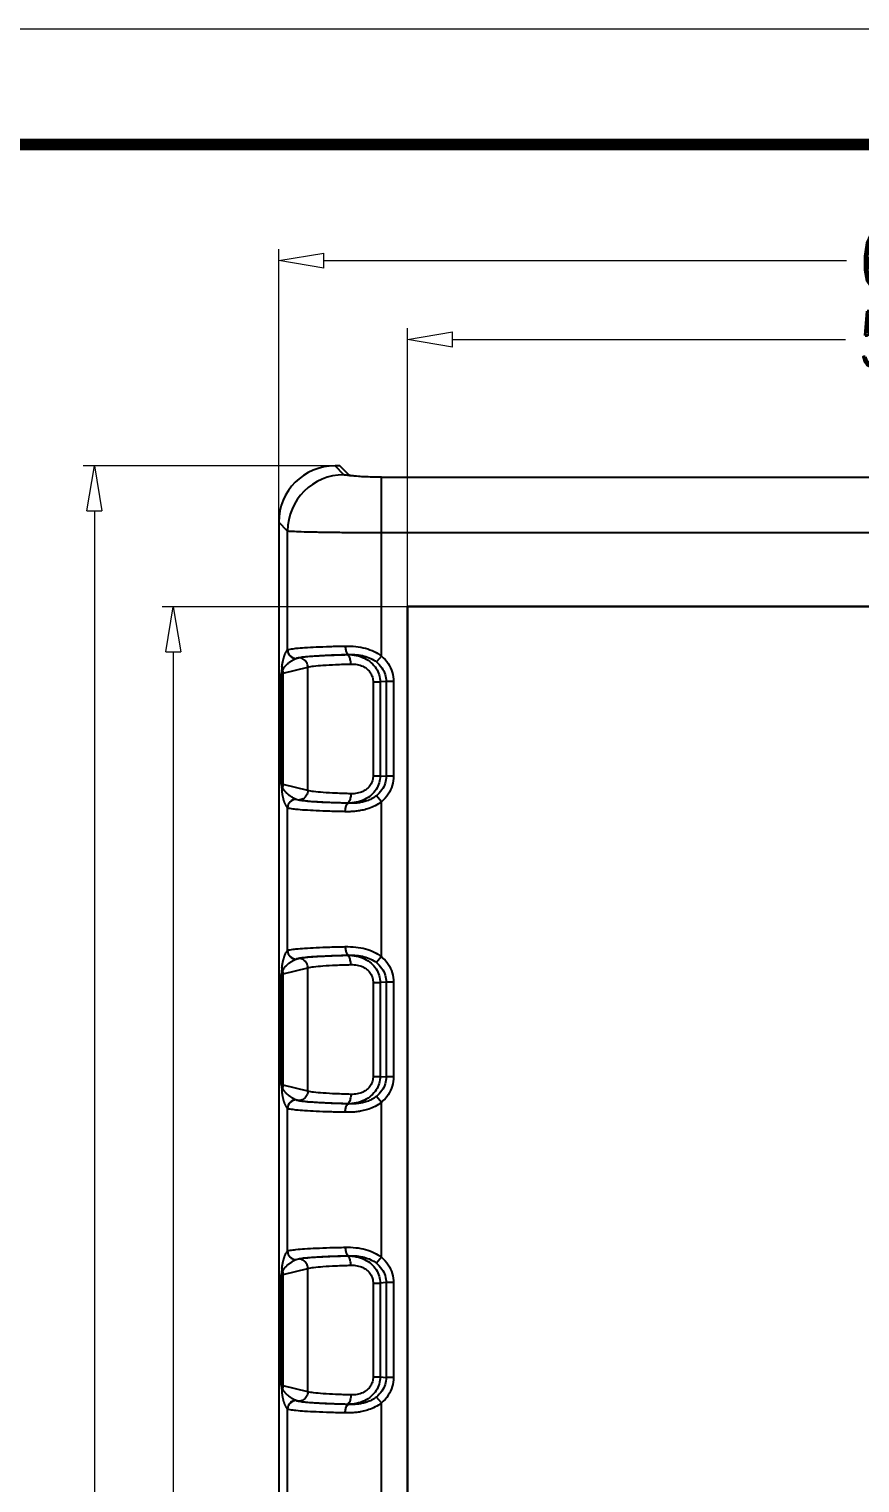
# Model space of a CAD drawing. Header units: millimetres. Extents: x 2279 to 2636, y 1024 to 1272.
# Drawn here: x 2341.2 to 2385.5, y 1194.8 to 1272.2 of the extents above; entities that cross this region are included whole.
import ezdxf

# ---------------------------------------------------------------- set-up
doc = ezdxf.new("R2010")
doc.units = ezdxf.units.MM
doc.layers.add('06___PRT_ALL_SURFS', color=7, linetype='Continuous')
doc.layers.add('dim', color=82, linetype='Continuous', lineweight=9)
doc.layers.add('from', color=7, linetype='Continuous', lineweight=13)
doc.styles.add('ROMAND', font='romand.shx', dxfattribs={"width": 0.75, "bigfont": 'gbcbig.shx'})
doc.dimstyles.new('YanXiu', dxfattribs={"dimtxt": 2.5, "dimasz": 2.2, "dimexe": 1, "dimexo": 0, "dimgap": 0.66, "dimtad": 0, "dimzin": 9, "dimdsep": 46, "dimtxsty": 'ROMAND', "dimblk": 'CLOSEDBLANK', "dimcen": 0, "dimclrd": 3, "dimclre": 3, "dimclrt": 7, "dimazin": 2, "dimtfac": 1, "dimtofl": 0, "dimtmove": 0, "dimatfit": 3, "dimldrblk": 'CLOSEDBLANK', "dimfxl": 1, "dimlwd": 5, "dimlwe": 5, "dimarcsym": 0})

# ---------------------------------------------------------------- blocks, each defined once
blk = doc.blocks.new('_ClosedBlank')
at = {"color": 0, "linetype": 'ByBlock', "lineweight": -2}
for p, q in [((-1, 0.167), (0, 0)), ((-1, 0.167), (-1, -0.167)), ((0, 0), (-1, -0.167))]:
    blk.add_line(p, q, dxfattribs=at)
blk = doc.blocks.new('*D41')
at = {"layer": 'Defpoints', "color": 0}
for p in [(2416.181, 1255.66), (2361.381, 1241.434), (2416.181, 1241.434)]:
    blk.add_point(p, dxfattribs=at)
at = {"layer": 'dim', "color": 3, "lineweight": 5}
for p, q in [((2361.381, 1241.434), (2361.381, 1256.26)), ((2416.181, 1241.434), (2416.181, 1256.26)), ((2363.781, 1255.66), (2384.699, 1255.66)), ((2413.781, 1255.66), (2392.862, 1255.66))]:
    blk.add_line(p, q, dxfattribs=at)
at = {"layer": 'dim', "color": 3, "lineweight": 5, "xscale": 2.4, "yscale": 2.4, "zscale": 2.4, "rotation": 180}
blk.add_blockref('_ClosedBlank', (2361.381, 1255.66), dxfattribs=at)
at = {"layer": 'dim', "color": 3, "lineweight": 5, "xscale": 2.4, "yscale": 2.4, "zscale": 2.4}
blk.add_blockref('_ClosedBlank', (2416.181, 1255.66), dxfattribs=at)
at = {"layer": 'dim', "color": 7, "insert": (2388.781, 1255.66), "char_height": 3, "attachment_point": 5, "style": 'ROMAND'}
blk.add_mtext('54.8', dxfattribs=at)
blk = doc.blocks.new('*D42')
at = {"layer": 'Defpoints', "color": 0}
for p in [(2361.381, 1241.434), (2348.917, 1116.434), (2361.381, 1116.434)]:
    blk.add_point(p, dxfattribs=at)
at = {"layer": 'dim', "color": 3, "lineweight": 5}
for p, q in [((2361.381, 1241.434), (2348.318, 1241.434)), ((2348.917, 1239.034), (2348.917, 1182.265)), ((2348.917, 1118.834), (2348.917, 1175.602)), ((2361.381, 1116.434), (2348.318, 1116.434))]:
    blk.add_line(p, q, dxfattribs=at)
at = {"layer": 'dim', "color": 3, "lineweight": 5, "xscale": 2.4, "yscale": 2.4, "zscale": 2.4}
for p, rotation in [((2348.917, 1241.434), 90), ((2348.917, 1116.434), 270)]:
    blk.add_blockref('_ClosedBlank', p, dxfattribs=dict(at, rotation=rotation))
at = {"layer": 'dim', "color": 7, "insert": (2348.917, 1178.934), "char_height": 3, "attachment_point": 5, "rotation": 90, "style": 'ROMAND'}
blk.add_mtext('125', dxfattribs=at)
blk = doc.blocks.new('*D43')
at = {"layer": 'Defpoints', "color": 0}
for p in [(2357.526, 1248.934), (2344.717, 1108.934), (2357.526, 1108.934)]:
    blk.add_point(p, dxfattribs=at)
at = {"layer": 'dim', "color": 3, "lineweight": 5}
for p, q in [((2357.526, 1248.934), (2344.118, 1248.934)), ((2344.717, 1246.534), (2344.717, 1182.265)), ((2344.717, 1111.334), (2344.717, 1175.602)), ((2357.526, 1108.934), (2344.118, 1108.934))]:
    blk.add_line(p, q, dxfattribs=at)
at = {"layer": 'dim', "color": 3, "lineweight": 5, "xscale": 2.4, "yscale": 2.4, "zscale": 2.4}
for p, rotation in [((2344.717, 1248.934), 90), ((2344.717, 1108.934), 270)]:
    blk.add_blockref('_ClosedBlank', p, dxfattribs=dict(at, rotation=rotation))
at = {"layer": 'dim', "color": 7, "insert": (2344.717, 1178.934), "char_height": 3, "attachment_point": 5, "rotation": 90, "style": 'ROMAND'}
blk.add_mtext('140', dxfattribs=at)
blk = doc.blocks.new('*D44')
at = {"layer": 'Defpoints', "color": 0}
for p in [(2423.031, 1259.86), (2354.531, 1245.938), (2423.031, 1245.938)]:
    blk.add_point(p, dxfattribs=at)
at = {"layer": 'dim', "color": 3, "lineweight": 5}
for p, q in [((2354.531, 1245.938), (2354.531, 1260.46)), ((2356.931, 1259.86), (2384.752, 1259.86)), ((2420.631, 1259.86), (2392.809, 1259.86)), ((2423.031, 1245.938), (2423.031, 1260.46))]:
    blk.add_line(p, q, dxfattribs=at)
at = {"layer": 'dim', "color": 3, "lineweight": 5, "xscale": 2.4, "yscale": 2.4, "zscale": 2.4, "rotation": 180}
blk.add_blockref('_ClosedBlank', (2354.531, 1259.86), dxfattribs=at)
at = {"layer": 'dim', "color": 3, "lineweight": 5, "xscale": 2.4, "yscale": 2.4, "zscale": 2.4}
blk.add_blockref('_ClosedBlank', (2423.031, 1259.86), dxfattribs=at)
at = {"layer": 'dim', "color": 7, "insert": (2388.781, 1259.86), "char_height": 3, "attachment_point": 5, "style": 'ROMAND'}
blk.add_mtext('68.5', dxfattribs=at)

msp = doc.modelspace()

# ---------------------------------------------------------------- linework, layer by layer
at = {"color": 7, "linetype": 'Continuous'}
for p, q in [((2357.785, 1248.934), (2357.526, 1248.934)), ((2357.999, 1248.461), (2357.526, 1248.934)), ((2358.285, 1248.433), (2357.785, 1248.934)), ((2359.996, 1238.812), (2359.996, 1248.325)), ((2360.083, 1248.324), (2417.478, 1248.324)), ((2355.003, 1245.465), (2354.531, 1245.938)), ((2354.531, 1245.938), (2354.531, 1111.93)), ((2355.003, 1239.135), (2355.003, 1245.465)), ((2417.565, 1245.366), (2359.996, 1245.366)), ((2416.198, 1241.451), (2361.363, 1241.451)), ((2361.363, 1241.451), (2361.381, 1241.434)), ((2361.363, 1241.451), (2361.363, 1116.416)), ((2416.181, 1241.434), (2361.381, 1241.434)), ((2361.381, 1241.434), (2361.381, 1116.434)), ((2355.001, 1239.133), (2355.003, 1239.135)), ((2358.245, 1238.893), (2358.165, 1238.886)), ((2355.451, 1238.684), (2355.454, 1238.685)), ((2355.454, 1238.685), (2355.594, 1238.719)), ((2359.996, 1238.812), (2359.725, 1238.497)), ((2354.667, 1232.017), (2354.667, 1237.85)), ((2360.251, 1237.459), (2359.932, 1237.43)), ((2360.64, 1237.459), (2360.251, 1237.459)), ((2360.251, 1237.459), (2360.251, 1232.408)), ((2360.64, 1237.459), (2360.64, 1232.408)), ((2359.932, 1232.437), (2360.251, 1232.408)), ((2360.64, 1232.408), (2360.251, 1232.408)), ((2355.454, 1231.182), (2355.451, 1231.184)), ((2355.594, 1231.148), (2355.454, 1231.182)), ((2359.996, 1231.056), (2359.725, 1231.371)), ((2355.003, 1230.733), (2355.001, 1230.734)), ((2355.003, 1223.135), (2355.003, 1230.733)), ((2358.165, 1230.982), (2358.245, 1230.974)), ((2359.996, 1222.812), (2359.996, 1231.055)), ((2355.001, 1223.133), (2355.003, 1223.135)), ((2355.451, 1222.684), (2355.454, 1222.685)), ((2355.454, 1222.685), (2355.594, 1222.719)), ((2358.245, 1222.893), (2358.165, 1222.886)), ((2359.996, 1222.812), (2359.725, 1222.497)), ((2354.667, 1216.017), (2354.667, 1221.85)), ((2360.251, 1221.459), (2359.932, 1221.43)), ((2360.64, 1221.459), (2360.251, 1221.459)), ((2360.251, 1221.459), (2360.251, 1216.408)), ((2360.64, 1221.459), (2360.64, 1216.408)), ((2359.932, 1216.437), (2360.251, 1216.408)), ((2360.64, 1216.408), (2360.251, 1216.408)), ((2355.454, 1215.182), (2355.451, 1215.184)), ((2355.594, 1215.148), (2355.454, 1215.182)), ((2358.165, 1214.982), (2358.245, 1214.974)), ((2359.996, 1215.056), (2359.725, 1215.371)), ((2359.996, 1206.812), (2359.996, 1215.055)), ((2355.003, 1214.733), (2355.001, 1214.734)), ((2355.003, 1207.135), (2355.003, 1214.733)), ((2355.001, 1207.133), (2355.003, 1207.135)), ((2355.451, 1206.684), (2355.454, 1206.685)), ((2355.454, 1206.685), (2355.594, 1206.719)), ((2358.245, 1206.893), (2358.165, 1206.886)), ((2359.996, 1206.812), (2359.725, 1206.497)), ((2354.667, 1200.017), (2354.667, 1205.85)), ((2360.251, 1205.459), (2359.932, 1205.43)), ((2360.64, 1205.459), (2360.251, 1205.459)), ((2360.251, 1205.459), (2360.251, 1200.408)), ((2360.64, 1205.459), (2360.64, 1200.408)), ((2359.932, 1200.437), (2360.251, 1200.408)), ((2360.64, 1200.408), (2360.251, 1200.408)), ((2355.003, 1198.733), (2355.001, 1198.734)), ((2355.003, 1191.135), (2355.003, 1198.733)), ((2355.454, 1199.182), (2355.451, 1199.184)), ((2355.594, 1199.148), (2355.454, 1199.182)), ((2358.165, 1198.982), (2358.245, 1198.974)), ((2359.996, 1199.056), (2359.725, 1199.371)), ((2359.996, 1190.812), (2359.996, 1199.055))]:
    msp.add_line(p, q, dxfattribs=at)
for centre, radius, start, end in [((2358.008, 1245.456), 3.006, 90.18706, 179.81294), ((2360.083, 1259.117), 10.793, 269.53785, 269.99839), ((2355.452, 1239.135), 0.451, 180.18543, 269.81457), ((2355.454, 1239.136), 0.451, 180.18543, 269.81457), ((2416.61, 1231.704), 62.247, 174.00032, 174.33294), ((2354.258, 1237.89), 0.511, 0.61723, 19.55409), ((2432.717, 1239.809), 78.438, 185.70138, 185.96534), ((2354.258, 1231.978), 0.511, 340.4459, 359.38277), ((2355.452, 1230.733), 0.451, 90.18543, 179.81457), ((2355.454, 1230.731), 0.451, 90.18543, 179.81457), ((2355.452, 1223.135), 0.451, 180.18543, 269.81457), ((2355.454, 1223.136), 0.451, 180.18543, 269.81457), ((2416.61, 1215.704), 62.247, 174.00032, 174.33294), ((2354.258, 1221.89), 0.511, 0.61723, 19.55409), ((2432.717, 1223.809), 78.438, 185.70138, 185.96534), ((2354.258, 1215.978), 0.511, 340.4459, 359.38277), ((2355.452, 1214.733), 0.451, 90.18543, 179.81457), ((2355.454, 1214.731), 0.451, 90.18543, 179.81457), ((2355.452, 1207.135), 0.451, 180.18543, 269.81457), ((2355.454, 1207.136), 0.451, 180.18543, 269.81457), ((2416.61, 1199.704), 62.247, 174.00032, 174.33294), ((2354.258, 1205.89), 0.511, 0.61723, 19.55409), ((2432.717, 1207.809), 78.438, 185.70138, 185.96534), ((2354.258, 1199.978), 0.511, 340.4459, 359.38277), ((2355.452, 1198.733), 0.451, 90.18543, 179.81457), ((2355.454, 1198.731), 0.451, 90.18543, 179.81457)]:
    msp.add_arc(centre, radius, start, end, dxfattribs=at)
msp.add_ellipse((2357.535, 1245.93), major_axis=(2.127, -2.127), ratio=0.997265, start_param=2.357564, end_param=3.925621, dxfattribs=at)
for points, start_tangent, end_tangent in [([(2358.419, 1248.402), (2358.203, 1248.42), (2358.061, 1248.44), (2357.999, 1248.461)], (-0.99775, 0.067045), (-0.70851, 0.705701)), ([(2358.419, 1248.402), (2358.366, 1248.41), (2358.326, 1248.418), (2358.299, 1248.426), (2358.285, 1248.433)], (-0.992047, 0.125869), (-0.707109, 0.707105)), ([(2359.996, 1248.325), (2359.512, 1248.334), (2359.053, 1248.352), (2358.675, 1248.377), (2358.419, 1248.402)], (-0.999967, 0.008111), (-0.992047, 0.12587)), ([(2359.996, 1245.366), (2358.92, 1245.369), (2357.894, 1245.376), (2356.967, 1245.388), (2356.182, 1245.403), (2355.575, 1245.422), (2355.176, 1245.443), (2355.003, 1245.465)], (-1, 0.000014), (-0.928683, 0.370873)), ([(2354.704, 1238.21), (2354.72, 1238.337), (2354.736, 1238.439), (2354.753, 1238.526), (2354.77, 1238.601), (2354.786, 1238.667), (2354.803, 1238.726), (2354.821, 1238.785), (2354.841, 1238.843), (2354.863, 1238.9), (2354.886, 1238.954), (2354.912, 1239.005), (2354.939, 1239.053), (2354.969, 1239.096), (2355.001, 1239.133)], (0.11061, 0.993864), (0.707121, 0.707093)), ([(2355.003, 1239.135), (2355.139, 1239.179), (2355.445, 1239.221), (2355.91, 1239.26), (2356.518, 1239.294), (2357.247, 1239.321), (2358.072, 1239.342)], (0.740147, 0.672445), (0.999803, 0.019871)), ([(2355.454, 1238.685), (2355.575, 1238.729), (2355.854, 1238.772), (2356.278, 1238.81), (2356.832, 1238.844), (2357.496, 1238.872), (2358.245, 1238.893)], (0.70827, 0.705942), (0.999762, 0.021834)), ([(2358.072, 1239.342), (2358.63, 1239.32), (2359.15, 1239.223), (2359.612, 1239.05), (2359.996, 1238.812)], (0.999805, 0.019748), (0.786901, -0.617079)), ([(2358.072, 1239.342), (2358.098, 1239.124), (2358.161, 1238.96), (2358.245, 1238.893)], (0.018612, -0.999827), (0.992232, -0.124401)), ([(2358.245, 1238.893), (2358.682, 1238.88), (2359.084, 1238.809), (2359.435, 1238.679), (2359.725, 1238.497)], (0.999559, 0.029682), (0.780957, -0.624585)), ([(2354.704, 1238.21), (2354.709, 1238.159), (2354.721, 1238.109), (2354.74, 1238.061)], (0.029009, -0.999579), (0.425625, -0.904899)), ([(2354.74, 1238.061), (2354.778, 1238.135), (2354.817, 1238.196), (2354.858, 1238.25), (2354.898, 1238.297), (2354.937, 1238.339), (2354.977, 1238.378), (2355.021, 1238.418), (2355.069, 1238.458), (2355.121, 1238.497), (2355.176, 1238.537), (2355.237, 1238.575), (2355.302, 1238.613), (2355.373, 1238.649), (2355.451, 1238.684)], (0.411001, 0.911635), (0.92409, 0.382174)), ([(2359.725, 1238.497), (2360.019, 1238.185), (2360.194, 1237.832), (2360.251, 1237.459)], (0.781136, -0.624361), (-0.007372, -0.999973)), ([(2359.996, 1238.812), (2360.353, 1238.406), (2360.569, 1237.945), (2360.64, 1237.459)], (0.757947, -0.652316), (-0.001007, -0.999999)), ([(2354.667, 1237.85), (2354.684, 1237.921), (2354.708, 1237.991), (2354.74, 1238.061)], (0.187566, 0.982252), (0.450171, 0.892942)), ([(2354.667, 1237.85), (2354.688, 1237.865), (2354.722, 1237.88), (2354.769, 1237.895)], (0.672684, 0.739929), (0.964974, 0.262344)), ([(2354.74, 1231.806), (2354.708, 1231.876), (2354.684, 1231.946), (2354.667, 1232.017)], (-0.450172, 0.892942), (-0.187551, 0.982255)), ([(2354.769, 1231.972), (2354.722, 1231.987), (2354.688, 1232.002), (2354.667, 1232.017)], (-0.964974, 0.262344), (-0.672684, 0.739929)), ([(2360.251, 1232.408), (2360.195, 1232.036), (2360.019, 1231.682), (2359.725, 1231.371)], (0.007358, -0.999973), (-0.781134, -0.624364)), ([(2360.64, 1232.408), (2360.569, 1231.923), (2360.354, 1231.462), (2359.996, 1231.055)], (0.000983, -1), (-0.757943, -0.652321)), ([(2354.704, 1231.657), (2354.709, 1231.708), (2354.721, 1231.758), (2354.74, 1231.806)], (0.025881, 0.999665), (0.424729, 0.905321)), ([(2355.001, 1230.734), (2354.975, 1230.764), (2354.951, 1230.796), (2354.929, 1230.831), (2354.91, 1230.866), (2354.891, 1230.902), (2354.875, 1230.939), (2354.859, 1230.977), (2354.844, 1231.015), (2354.831, 1231.054), (2354.817, 1231.094), (2354.804, 1231.136), (2354.792, 1231.177), (2354.782, 1231.218), (2354.772, 1231.256), (2354.764, 1231.293), (2354.756, 1231.329), (2354.749, 1231.363), (2354.742, 1231.396), (2354.736, 1231.428), (2354.731, 1231.459), (2354.726, 1231.49), (2354.722, 1231.519), (2354.717, 1231.547), (2354.714, 1231.575), (2354.71, 1231.603), (2354.707, 1231.63), (2354.704, 1231.657)], (-0.707105, 0.707109), (-0.105209, 0.99445)), ([(2355.451, 1231.184), (2355.388, 1231.211), (2355.331, 1231.239), (2355.279, 1231.267), (2355.232, 1231.295), (2355.189, 1231.323), (2355.149, 1231.35), (2355.112, 1231.376), (2355.077, 1231.403), (2355.043, 1231.43), (2355.011, 1231.458), (2354.981, 1231.486), (2354.952, 1231.513), (2354.927, 1231.539), (2354.904, 1231.564), (2354.883, 1231.587), (2354.864, 1231.61), (2354.847, 1231.631), (2354.832, 1231.651), (2354.818, 1231.671), (2354.805, 1231.69), (2354.793, 1231.708), (2354.782, 1231.725), (2354.772, 1231.742), (2354.763, 1231.759), (2354.755, 1231.775), (2354.747, 1231.791), (2354.74, 1231.806)], (-0.924089, 0.382177), (-0.406738, 0.913545)), ([(2358.245, 1230.974), (2357.495, 1230.995), (2356.832, 1231.023), (2356.278, 1231.057), (2355.854, 1231.096), (2355.575, 1231.138), (2355.454, 1231.182)], (-0.999762, 0.02183), (-0.708341, 0.70587)), ([(2359.725, 1231.371), (2359.473, 1231.207), (2359.224, 1231.101), (2358.991, 1231.036), (2358.776, 1230.998), (2358.58, 1230.979), (2358.404, 1230.973), (2358.245, 1230.974)], (-0.780941, -0.624605), (-0.999559, 0.029708)), ([(2358.072, 1230.525), (2357.247, 1230.546), (2356.518, 1230.574), (2355.91, 1230.608), (2355.445, 1230.646), (2355.139, 1230.688), (2355.003, 1230.733)], (-0.999803, 0.019867), (-0.740181, 0.672408)), ([(2359.996, 1231.056), (2359.661, 1230.841), (2359.334, 1230.701), (2359.029, 1230.614), (2358.75, 1230.563), (2358.499, 1230.536), (2358.274, 1230.525), (2358.072, 1230.525)], (-0.786896, -0.617086), (-0.999803, 0.019873)), ([(2358.072, 1230.525), (2358.098, 1230.744), (2358.161, 1230.907), (2358.245, 1230.974)], (0.018606, 0.999827), (0.992195, 0.124695)), ([(2354.704, 1222.21), (2354.72, 1222.337), (2354.736, 1222.439), (2354.753, 1222.526), (2354.77, 1222.601), (2354.786, 1222.667), (2354.803, 1222.726), (2354.821, 1222.785), (2354.841, 1222.843), (2354.863, 1222.9), (2354.886, 1222.954), (2354.912, 1223.005), (2354.939, 1223.053), (2354.969, 1223.096), (2355.001, 1223.133)], (0.11061, 0.993864), (0.707121, 0.707093)), ([(2354.74, 1222.061), (2354.778, 1222.135), (2354.817, 1222.196), (2354.858, 1222.25), (2354.898, 1222.297), (2354.937, 1222.339), (2354.977, 1222.378), (2355.021, 1222.418), (2355.069, 1222.458), (2355.121, 1222.497), (2355.176, 1222.537), (2355.237, 1222.575), (2355.302, 1222.613), (2355.373, 1222.649), (2355.451, 1222.684)], (0.411001, 0.911635), (0.92409, 0.382174)), ([(2355.003, 1223.135), (2355.139, 1223.179), (2355.445, 1223.221), (2355.91, 1223.26), (2356.518, 1223.294), (2357.247, 1223.321), (2358.072, 1223.342)], (0.740147, 0.672445), (0.999803, 0.019871)), ([(2355.454, 1222.685), (2355.575, 1222.729), (2355.854, 1222.772), (2356.278, 1222.81), (2356.832, 1222.844), (2357.496, 1222.872), (2358.245, 1222.893)], (0.70827, 0.705942), (0.999762, 0.021834)), ([(2358.072, 1223.342), (2358.63, 1223.32), (2359.15, 1223.223), (2359.612, 1223.05), (2359.996, 1222.812)], (0.999805, 0.019748), (0.786901, -0.617079)), ([(2358.072, 1223.342), (2358.098, 1223.124), (2358.161, 1222.96), (2358.245, 1222.893)], (0.018612, -0.999827), (0.992232, -0.124401)), ([(2358.245, 1222.893), (2358.682, 1222.88), (2359.084, 1222.809), (2359.435, 1222.679), (2359.725, 1222.497)], (0.999559, 0.029682), (0.780957, -0.624585)), ([(2359.996, 1222.812), (2360.353, 1222.406), (2360.569, 1221.945), (2360.64, 1221.459)], (0.757946, -0.652317), (-0.001007, -0.999999)), ([(2354.667, 1221.85), (2354.684, 1221.921), (2354.708, 1221.991), (2354.74, 1222.061)], (0.187566, 0.982252), (0.450171, 0.892942)), ([(2354.667, 1221.85), (2354.688, 1221.865), (2354.722, 1221.88), (2354.769, 1221.895)], (0.672684, 0.739929), (0.964974, 0.262344)), ([(2354.704, 1222.21), (2354.709, 1222.159), (2354.721, 1222.109), (2354.74, 1222.061)], (0.029009, -0.999579), (0.425625, -0.904899)), ([(2359.725, 1222.497), (2360.019, 1222.185), (2360.194, 1221.832), (2360.251, 1221.459)], (0.781136, -0.624361), (-0.007372, -0.999973)), ([(2354.74, 1215.806), (2354.708, 1215.876), (2354.684, 1215.946), (2354.667, 1216.017)], (-0.450172, 0.892942), (-0.187551, 0.982255)), ([(2354.769, 1215.972), (2354.722, 1215.987), (2354.688, 1216.002), (2354.667, 1216.017)], (-0.964974, 0.262344), (-0.672684, 0.739929)), ([(2354.704, 1215.657), (2354.709, 1215.708), (2354.721, 1215.758), (2354.74, 1215.806)], (0.025881, 0.999665), (0.424729, 0.905321)), ([(2355.451, 1215.184), (2355.388, 1215.211), (2355.331, 1215.239), (2355.279, 1215.267), (2355.232, 1215.295), (2355.189, 1215.323), (2355.149, 1215.35), (2355.112, 1215.376), (2355.077, 1215.403), (2355.043, 1215.43), (2355.011, 1215.458), (2354.981, 1215.486), (2354.952, 1215.513), (2354.927, 1215.539), (2354.904, 1215.564), (2354.883, 1215.587), (2354.864, 1215.61), (2354.847, 1215.631), (2354.832, 1215.651), (2354.818, 1215.671), (2354.805, 1215.69), (2354.793, 1215.708), (2354.782, 1215.725), (2354.772, 1215.742), (2354.763, 1215.759), (2354.755, 1215.775), (2354.747, 1215.791), (2354.74, 1215.806)], (-0.924089, 0.382177), (-0.406738, 0.913545)), ([(2360.251, 1216.408), (2360.195, 1216.036), (2360.019, 1215.682), (2359.725, 1215.371)], (0.007358, -0.999973), (-0.781133, -0.624364)), ([(2360.64, 1216.408), (2360.569, 1215.923), (2360.354, 1215.462), (2359.996, 1215.055)], (0.000982, -1), (-0.757942, -0.652322)), ([(2355.001, 1214.734), (2354.975, 1214.764), (2354.951, 1214.796), (2354.929, 1214.831), (2354.91, 1214.866), (2354.891, 1214.902), (2354.875, 1214.939), (2354.859, 1214.977), (2354.844, 1215.015), (2354.831, 1215.054), (2354.817, 1215.094), (2354.804, 1215.136), (2354.792, 1215.177), (2354.782, 1215.218), (2354.772, 1215.256), (2354.764, 1215.293), (2354.756, 1215.329), (2354.749, 1215.363), (2354.742, 1215.396), (2354.736, 1215.428), (2354.731, 1215.459), (2354.726, 1215.49), (2354.722, 1215.519), (2354.717, 1215.547), (2354.714, 1215.575), (2354.71, 1215.603), (2354.707, 1215.63), (2354.704, 1215.657)], (-0.707105, 0.707109), (-0.105209, 0.99445)), ([(2358.245, 1214.974), (2357.495, 1214.995), (2356.832, 1215.023), (2356.278, 1215.057), (2355.854, 1215.096), (2355.575, 1215.138), (2355.454, 1215.182)], (-0.999762, 0.02183), (-0.708341, 0.70587)), ([(2359.996, 1215.056), (2359.661, 1214.841), (2359.334, 1214.701), (2359.029, 1214.614), (2358.75, 1214.563), (2358.499, 1214.536), (2358.274, 1214.525), (2358.072, 1214.525)], (-0.786896, -0.617086), (-0.999803, 0.019873)), ([(2358.072, 1214.525), (2358.098, 1214.744), (2358.161, 1214.907), (2358.245, 1214.974)], (0.018606, 0.999827), (0.992195, 0.124695)), ([(2359.725, 1215.371), (2359.473, 1215.207), (2359.224, 1215.101), (2358.991, 1215.036), (2358.776, 1214.998), (2358.58, 1214.979), (2358.404, 1214.973), (2358.245, 1214.974)], (-0.780941, -0.624605), (-0.999559, 0.029708)), ([(2358.072, 1214.525), (2357.247, 1214.546), (2356.518, 1214.574), (2355.91, 1214.608), (2355.445, 1214.646), (2355.139, 1214.688), (2355.003, 1214.733)], (-0.999803, 0.019867), (-0.740181, 0.672408)), ([(2355.003, 1207.135), (2355.139, 1207.179), (2355.445, 1207.221), (2355.91, 1207.26), (2356.518, 1207.294), (2357.247, 1207.321), (2358.072, 1207.342)], (0.740147, 0.672445), (0.999803, 0.019871)), ([(2358.072, 1207.342), (2358.63, 1207.32), (2359.15, 1207.223), (2359.612, 1207.05), (2359.996, 1206.812)], (0.999805, 0.019748), (0.786901, -0.617079)), ([(2358.072, 1207.342), (2358.098, 1207.124), (2358.161, 1206.96), (2358.245, 1206.893)], (0.018612, -0.999827), (0.992232, -0.124401)), ([(2354.704, 1206.21), (2354.72, 1206.337), (2354.736, 1206.439), (2354.753, 1206.526), (2354.77, 1206.601), (2354.786, 1206.667), (2354.803, 1206.726), (2354.821, 1206.785), (2354.841, 1206.843), (2354.863, 1206.9), (2354.886, 1206.954), (2354.912, 1207.005), (2354.939, 1207.053), (2354.969, 1207.096), (2355.001, 1207.133)], (0.11061, 0.993864), (0.707121, 0.707093)), ([(2354.74, 1206.061), (2354.778, 1206.135), (2354.817, 1206.196), (2354.858, 1206.25), (2354.898, 1206.297), (2354.937, 1206.339), (2354.977, 1206.378), (2355.021, 1206.418), (2355.069, 1206.458), (2355.121, 1206.497), (2355.176, 1206.537), (2355.237, 1206.575), (2355.302, 1206.613), (2355.373, 1206.649), (2355.451, 1206.684)], (0.411001, 0.911635), (0.92409, 0.382174)), ([(2355.454, 1206.685), (2355.575, 1206.729), (2355.854, 1206.772), (2356.278, 1206.81), (2356.832, 1206.844), (2357.496, 1206.872), (2358.245, 1206.893)], (0.70827, 0.705942), (0.999762, 0.021834)), ([(2358.245, 1206.893), (2358.682, 1206.88), (2359.084, 1206.809), (2359.435, 1206.679), (2359.725, 1206.497)], (0.999559, 0.029682), (0.780957, -0.624585)), ([(2359.725, 1206.497), (2360.019, 1206.185), (2360.194, 1205.832), (2360.251, 1205.459)], (0.781136, -0.624361), (-0.007372, -0.999973)), ([(2359.996, 1206.812), (2360.353, 1206.406), (2360.569, 1205.945), (2360.64, 1205.459)], (0.757947, -0.652316), (-0.001007, -0.999999)), ([(2354.667, 1205.85), (2354.684, 1205.921), (2354.708, 1205.991), (2354.74, 1206.061)], (0.187566, 0.982252), (0.450171, 0.892942)), ([(2354.667, 1205.85), (2354.688, 1205.865), (2354.722, 1205.88), (2354.769, 1205.895)], (0.672684, 0.739929), (0.964974, 0.262344)), ([(2354.704, 1206.21), (2354.709, 1206.159), (2354.721, 1206.109), (2354.74, 1206.061)], (0.029009, -0.999579), (0.425625, -0.904899)), ([(2360.251, 1200.408), (2360.195, 1200.036), (2360.019, 1199.682), (2359.725, 1199.371)], (0.007358, -0.999973), (-0.781134, -0.624364)), ([(2360.64, 1200.408), (2360.569, 1199.923), (2360.354, 1199.462), (2359.996, 1199.055)], (0.000983, -1), (-0.757943, -0.652321)), ([(2354.74, 1199.806), (2354.708, 1199.876), (2354.684, 1199.946), (2354.667, 1200.017)], (-0.450172, 0.892942), (-0.187551, 0.982255)), ([(2354.769, 1199.972), (2354.722, 1199.987), (2354.688, 1200.002), (2354.667, 1200.017)], (-0.964974, 0.262344), (-0.672684, 0.739929)), ([(2354.704, 1199.657), (2354.709, 1199.708), (2354.721, 1199.758), (2354.74, 1199.806)], (0.025881, 0.999665), (0.424729, 0.905321)), ([(2355.001, 1198.734), (2354.975, 1198.764), (2354.951, 1198.796), (2354.929, 1198.831), (2354.91, 1198.866), (2354.891, 1198.902), (2354.875, 1198.939), (2354.859, 1198.977), (2354.844, 1199.015), (2354.831, 1199.054), (2354.817, 1199.094), (2354.804, 1199.136), (2354.792, 1199.177), (2354.782, 1199.218), (2354.772, 1199.256), (2354.764, 1199.293), (2354.756, 1199.329), (2354.749, 1199.363), (2354.742, 1199.396), (2354.736, 1199.428), (2354.731, 1199.459), (2354.726, 1199.49), (2354.722, 1199.519), (2354.717, 1199.547), (2354.714, 1199.575), (2354.71, 1199.603), (2354.707, 1199.63), (2354.704, 1199.657)], (-0.707105, 0.707109), (-0.105209, 0.99445)), ([(2355.451, 1199.184), (2355.388, 1199.211), (2355.331, 1199.239), (2355.279, 1199.267), (2355.232, 1199.295), (2355.189, 1199.323), (2355.149, 1199.35), (2355.112, 1199.376), (2355.077, 1199.403), (2355.043, 1199.43), (2355.011, 1199.458), (2354.981, 1199.486), (2354.952, 1199.513), (2354.927, 1199.539), (2354.904, 1199.564), (2354.883, 1199.587), (2354.864, 1199.61), (2354.847, 1199.631), (2354.832, 1199.651), (2354.818, 1199.671), (2354.805, 1199.69), (2354.793, 1199.708), (2354.782, 1199.725), (2354.772, 1199.742), (2354.763, 1199.759), (2354.755, 1199.775), (2354.747, 1199.791), (2354.74, 1199.806)], (-0.924089, 0.382177), (-0.406738, 0.913545)), ([(2358.072, 1198.525), (2357.247, 1198.546), (2356.518, 1198.574), (2355.91, 1198.608), (2355.445, 1198.646), (2355.139, 1198.688), (2355.003, 1198.733)], (-0.999803, 0.019867), (-0.740181, 0.672408)), ([(2358.245, 1198.974), (2357.495, 1198.995), (2356.832, 1199.023), (2356.278, 1199.057), (2355.854, 1199.096), (2355.575, 1199.138), (2355.454, 1199.182)], (-0.999762, 0.02183), (-0.708341, 0.70587)), ([(2359.996, 1199.056), (2359.661, 1198.841), (2359.334, 1198.701), (2359.029, 1198.614), (2358.75, 1198.563), (2358.499, 1198.536), (2358.274, 1198.525), (2358.072, 1198.525)], (-0.786896, -0.617086), (-0.999803, 0.019873)), ([(2358.072, 1198.525), (2358.098, 1198.744), (2358.161, 1198.907), (2358.245, 1198.974)], (0.018606, 0.999827), (0.992195, 0.124695)), ([(2359.725, 1199.371), (2359.473, 1199.207), (2359.224, 1199.101), (2358.991, 1199.036), (2358.776, 1198.998), (2358.58, 1198.979), (2358.404, 1198.973), (2358.245, 1198.974)], (-0.780941, -0.624605), (-0.999559, 0.029708))]:
    msp.add_spline(points, degree=3, dxfattribs=dict(at, start_tangent=start_tangent, end_tangent=end_tangent))
at = {"layer": '06___PRT_ALL_SURFS', "color": 7, "linetype": 'Continuous'}
for p, q in [((2354.769, 1237.895), (2356.083, 1238.22)), ((2356.083, 1231.647), (2356.083, 1238.22)), ((2354.769, 1231.972), (2354.769, 1237.895)), ((2359.554, 1237.43), (2359.932, 1237.43)), ((2359.554, 1237.43), (2359.554, 1232.437)), ((2359.932, 1237.43), (2359.932, 1232.437)), ((2356.083, 1231.647), (2354.769, 1231.972)), ((2359.554, 1232.437), (2359.932, 1232.437)), ((2354.769, 1221.895), (2356.083, 1222.22)), ((2354.769, 1215.972), (2354.769, 1221.895)), ((2356.083, 1215.647), (2356.083, 1222.22)), ((2359.554, 1221.43), (2359.932, 1221.43)), ((2359.554, 1221.43), (2359.554, 1216.437)), ((2359.932, 1221.43), (2359.932, 1216.437)), ((2356.083, 1215.647), (2354.769, 1215.972)), ((2359.554, 1216.437), (2359.932, 1216.437)), ((2354.769, 1205.895), (2356.083, 1206.22)), ((2354.769, 1199.972), (2354.769, 1205.895)), ((2356.083, 1199.647), (2356.083, 1206.22)), ((2359.554, 1205.43), (2359.932, 1205.43)), ((2359.554, 1205.43), (2359.554, 1200.437)), ((2359.932, 1205.43), (2359.932, 1200.437)), ((2359.554, 1200.437), (2359.932, 1200.437)), ((2356.083, 1199.647), (2354.769, 1199.972))]:
    msp.add_line(p, q, dxfattribs=at)
for points, start_tangent, end_tangent in [([(2355.594, 1238.719), (2355.93, 1238.771), (2356.494, 1238.818), (2357.254, 1238.857), (2358.165, 1238.886)], (0.97087, 0.239606), (0.999729, 0.023294)), ([(2358.165, 1238.886), (2358.659, 1238.84), (2359.097, 1238.692), (2359.453, 1238.457), (2359.714, 1238.155), (2359.875, 1237.806), (2359.932, 1237.43)], (0.999933, 0.011587), (0.00708, -0.999975)), ([(2358.369, 1238.386), (2358.338, 1238.629), (2358.264, 1238.811), (2358.165, 1238.886)], (-0.019478, 0.99981), (-0.99319, 0.116504)), ([(2356.083, 1238.22), (2356.016, 1238.468), (2355.837, 1238.65), (2355.594, 1238.719)], (-0.010634, 0.999943), (-0.999939, 0.011082)), ([(2356.083, 1238.22), (2356.383, 1238.272), (2356.884, 1238.319), (2357.559, 1238.358), (2358.369, 1238.386)], (0.96347, 0.267817), (0.999656, 0.026232)), ([(2358.369, 1238.386), (2358.708, 1238.361), (2359.004, 1238.266), (2359.242, 1238.112), (2359.414, 1237.912), (2359.519, 1237.68), (2359.554, 1237.43)], (0.999656, 0.026246), (-0.000512, -1)), ([(2359.932, 1232.437), (2359.875, 1232.062), (2359.714, 1231.713), (2359.453, 1231.411), (2359.097, 1231.175), (2358.659, 1231.028), (2358.165, 1230.982)], (-0.007078, -0.999975), (-0.999933, 0.011585)), ([(2359.554, 1232.437), (2359.519, 1232.187), (2359.414, 1231.955), (2359.242, 1231.756), (2359.004, 1231.601), (2358.708, 1231.507), (2358.369, 1231.481)], (0.000514, -1), (-0.999656, 0.026243)), ([(2356.083, 1231.647), (2356.016, 1231.399), (2355.837, 1231.217), (2355.594, 1231.148)], (-0.010634, -0.999943), (-0.999939, -0.011082)), ([(2358.165, 1230.982), (2357.255, 1231.01), (2356.497, 1231.049), (2355.932, 1231.096), (2355.594, 1231.148)], (-0.999729, 0.023291), (-0.970878, 0.239576)), ([(2358.369, 1231.481), (2357.56, 1231.509), (2356.887, 1231.548), (2356.385, 1231.595), (2356.083, 1231.647)], (-0.999656, 0.02623), (-0.963472, 0.26781)), ([(2358.369, 1231.481), (2358.338, 1231.238), (2358.264, 1231.056), (2358.165, 1230.982)], (-0.019474, -0.99981), (-0.9932, -0.116418)), ([(2355.594, 1222.719), (2355.93, 1222.771), (2356.494, 1222.818), (2357.254, 1222.857), (2358.165, 1222.886)], (0.97087, 0.239606), (0.999729, 0.023294)), ([(2356.083, 1222.22), (2356.016, 1222.468), (2355.837, 1222.65), (2355.594, 1222.719)], (-0.010634, 0.999943), (-0.999939, 0.011082)), ([(2358.165, 1222.886), (2358.659, 1222.84), (2359.097, 1222.692), (2359.453, 1222.457), (2359.714, 1222.155), (2359.875, 1221.806), (2359.932, 1221.43)], (0.999933, 0.011587), (0.00708, -0.999975)), ([(2358.369, 1222.386), (2358.338, 1222.629), (2358.264, 1222.811), (2358.165, 1222.886)], (-0.019478, 0.99981), (-0.99319, 0.116504)), ([(2356.083, 1222.22), (2356.383, 1222.272), (2356.884, 1222.319), (2357.559, 1222.358), (2358.369, 1222.386)], (0.96347, 0.267817), (0.999656, 0.026232)), ([(2358.369, 1222.386), (2358.708, 1222.361), (2359.004, 1222.266), (2359.242, 1222.112), (2359.414, 1221.912), (2359.519, 1221.68), (2359.554, 1221.43)], (0.999656, 0.026246), (-0.000512, -1)), ([(2359.932, 1216.437), (2359.875, 1216.062), (2359.714, 1215.713), (2359.453, 1215.411), (2359.097, 1215.175), (2358.659, 1215.028), (2358.165, 1214.982)], (-0.007078, -0.999975), (-0.999933, 0.011585)), ([(2359.554, 1216.437), (2359.519, 1216.187), (2359.414, 1215.955), (2359.242, 1215.756), (2359.004, 1215.601), (2358.708, 1215.507), (2358.369, 1215.481)], (0.000514, -1), (-0.999656, 0.026243)), ([(2356.083, 1215.647), (2356.016, 1215.399), (2355.837, 1215.217), (2355.594, 1215.148)], (-0.010634, -0.999943), (-0.999939, -0.011082)), ([(2358.165, 1214.982), (2357.255, 1215.01), (2356.497, 1215.049), (2355.932, 1215.096), (2355.594, 1215.148)], (-0.999729, 0.023291), (-0.970878, 0.239576)), ([(2358.369, 1215.481), (2357.56, 1215.509), (2356.887, 1215.548), (2356.385, 1215.595), (2356.083, 1215.647)], (-0.999656, 0.02623), (-0.963472, 0.26781)), ([(2358.369, 1215.481), (2358.338, 1215.238), (2358.264, 1215.056), (2358.165, 1214.982)], (-0.019474, -0.99981), (-0.9932, -0.116418)), ([(2355.594, 1206.719), (2355.93, 1206.771), (2356.494, 1206.818), (2357.254, 1206.857), (2358.165, 1206.886)], (0.97087, 0.239606), (0.999729, 0.023294)), ([(2356.083, 1206.22), (2356.016, 1206.468), (2355.837, 1206.65), (2355.594, 1206.719)], (-0.010634, 0.999943), (-0.999939, 0.011082)), ([(2356.083, 1206.22), (2356.383, 1206.272), (2356.884, 1206.319), (2357.559, 1206.358), (2358.369, 1206.386)], (0.96347, 0.267817), (0.999656, 0.026232)), ([(2358.165, 1206.886), (2358.659, 1206.84), (2359.097, 1206.692), (2359.453, 1206.457), (2359.714, 1206.155), (2359.875, 1205.806), (2359.932, 1205.43)], (0.999933, 0.011587), (0.00708, -0.999975)), ([(2358.369, 1206.386), (2358.338, 1206.629), (2358.264, 1206.811), (2358.165, 1206.886)], (-0.019478, 0.99981), (-0.99319, 0.116504)), ([(2358.369, 1206.386), (2358.708, 1206.361), (2359.004, 1206.266), (2359.242, 1206.112), (2359.414, 1205.912), (2359.519, 1205.68), (2359.554, 1205.43)], (0.999656, 0.026246), (-0.000512, -1)), ([(2359.932, 1200.437), (2359.875, 1200.062), (2359.714, 1199.713), (2359.453, 1199.411), (2359.097, 1199.175), (2358.659, 1199.028), (2358.165, 1198.982)], (-0.007078, -0.999975), (-0.999933, 0.011585)), ([(2359.554, 1200.437), (2359.519, 1200.187), (2359.414, 1199.955), (2359.242, 1199.756), (2359.004, 1199.601), (2358.708, 1199.507), (2358.369, 1199.481)], (0.000514, -1), (-0.999656, 0.026243)), ([(2356.083, 1199.647), (2356.016, 1199.399), (2355.837, 1199.217), (2355.594, 1199.148)], (-0.010634, -0.999943), (-0.999939, -0.011082)), ([(2358.369, 1199.481), (2357.56, 1199.509), (2356.887, 1199.548), (2356.385, 1199.595), (2356.083, 1199.647)], (-0.999656, 0.02623), (-0.963472, 0.26781)), ([(2358.369, 1199.481), (2358.338, 1199.238), (2358.264, 1199.056), (2358.165, 1198.982)], (-0.019474, -0.99981), (-0.9932, -0.116418)), ([(2358.165, 1198.982), (2357.255, 1199.01), (2356.497, 1199.049), (2355.932, 1199.096), (2355.594, 1199.148)], (-0.999729, 0.023291), (-0.970878, 0.239576))]:
    msp.add_spline(points, degree=3, dxfattribs=dict(at, start_tangent=start_tangent, end_tangent=end_tangent))
at = {"layer": 'from'}
msp.add_lwpolyline([(2279.226, 1024.306), (2635.926, 1024.306), (2635.926, 1272.181), (2279.226, 1272.181)], close=True, dxfattribs=at)
at = {"layer": 'from', "const_width": 0.615}
msp.add_lwpolyline([(2285.373, 1030.454), (2285.373, 1266.033), (2629.778, 1266.033), (2629.778, 1030.454), (2285.373, 1030.454)], dxfattribs=at)

# ---------------------------------------------------------------- dimensions: what is measured, and where the dimension line sits
at = {"layer": 'dim'}
for base, p1, p2, picture, middle in [((2423.031, 1259.86), (2354.531, 1245.938), (2423.031, 1245.938), '*D44', (2388.781, 1259.86)), ((2416.181, 1255.66), (2361.381, 1241.434), (2416.181, 1241.434), '*D41', (2388.781, 1255.66))]:
    dim = msp.add_linear_dim(base=base, p1=p1, p2=p2, dimstyle='YanXiu', override={"dimtxt": 3, "dimasz": 2.4, "dimexe": 0.5997, "dimgap": 0.5997, "dimzin": 8}, dxfattribs=at)
    dim.commit()
    dim.dimension.update_dxf_attribs({"geometry": picture, "text_midpoint": middle})
for base, p1, p2, picture, middle in [((2344.717, 1108.934), (2357.526, 1248.934), (2357.526, 1108.934), '*D43', (2344.717, 1178.934)), ((2348.917, 1116.434), (2361.381, 1241.434), (2361.381, 1116.434), '*D42', (2348.917, 1178.934))]:
    dim = msp.add_linear_dim(base=base, p1=p1, p2=p2, angle=90, dimstyle='YanXiu', override={"dimtxt": 3, "dimasz": 2.4, "dimexe": 0.5997, "dimgap": 0.5997, "dimzin": 8}, dxfattribs=at)
    dim.commit()
    dim.dimension.update_dxf_attribs({"geometry": picture, "text_midpoint": middle})

doc.saveas('drawing.dxf')
